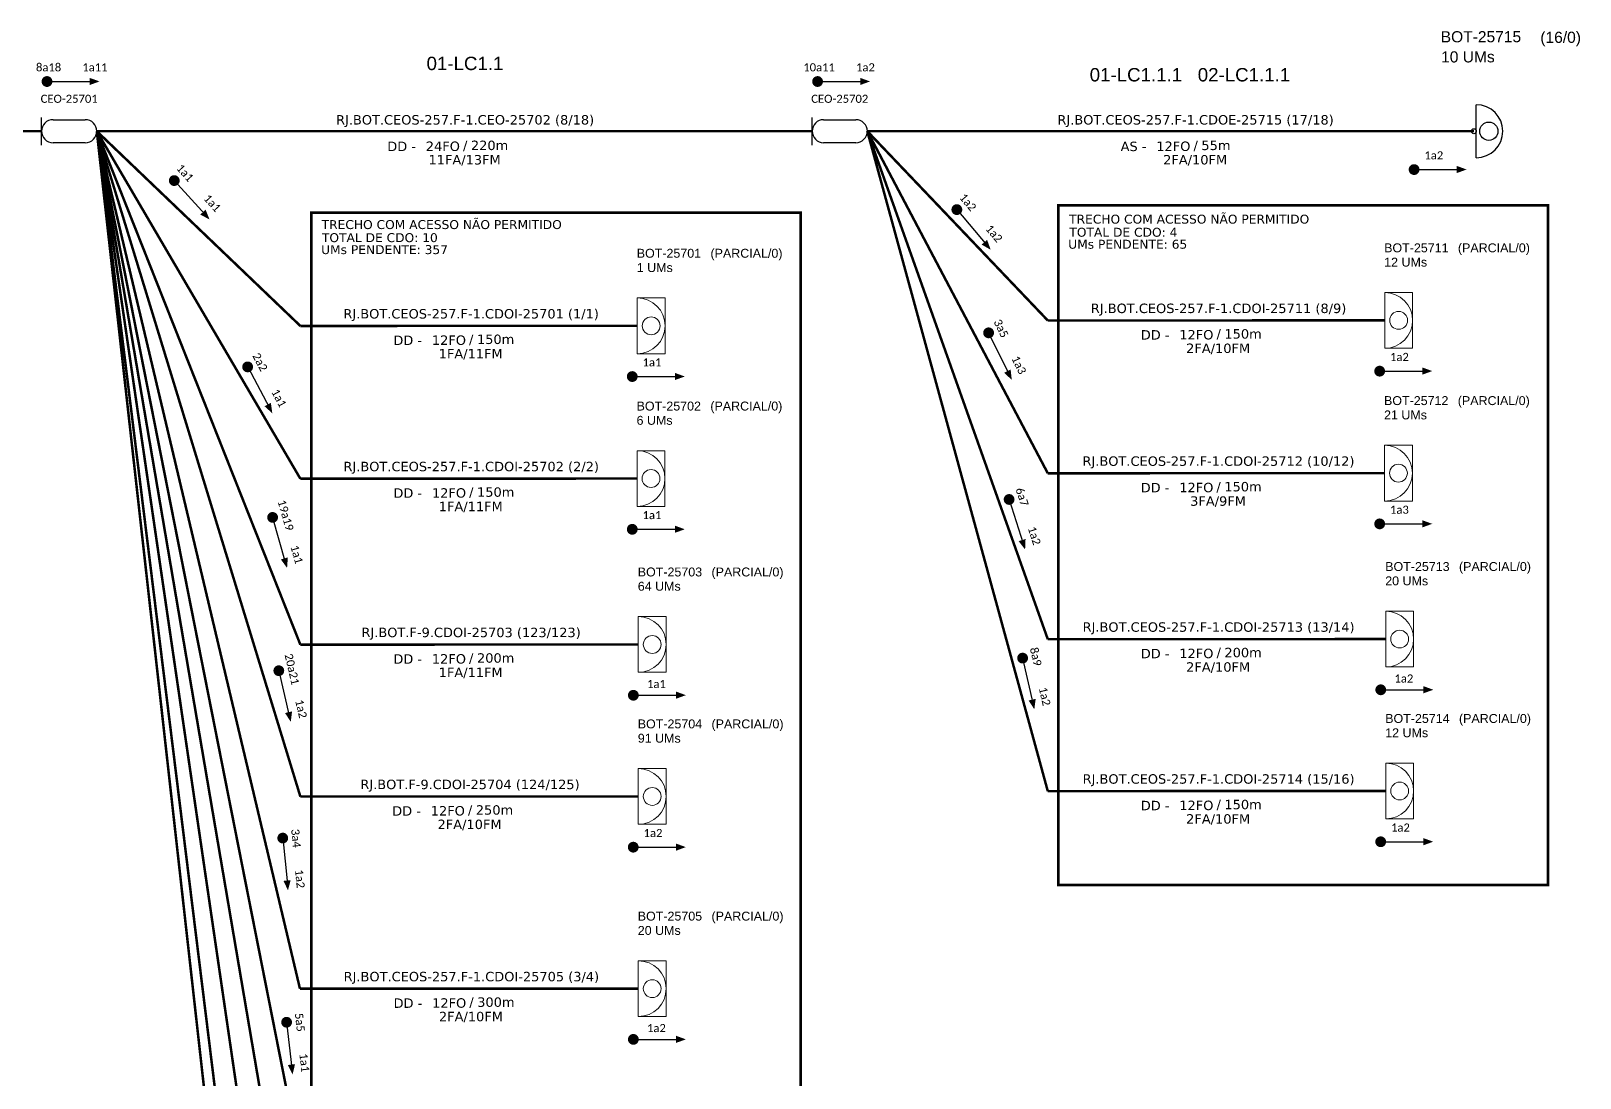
# Model space of a CAD drawing. Header units: millimetres. Extents: x 8485 to 9008, y -2695 to -2035.
# Drawn here: x 8660.7 to 9008.2, y -2516.7 to -2281.8 of the extents above; entities that cross this region are included whole.
import ezdxf
from ezdxf.enums import TextEntityAlignment as Align

# ---------------------------------------------------------------- set-up
doc = ezdxf.new("R2010")
doc.units = ezdxf.units.MM
doc.header["$MEASUREMENT"] = 0
for name, color, linetype, lineweight in [("20.0-LEGENDA DOS CDO'S", 1, 'Continuous', 0), ('20.1-CDO_INTERIOR', 1, 'Continuous', 0), ('20.2-CDO_POSTE', 1, 'Continuous', 5), ('40.1-ETIQUETAS', 1, 'Continuous', 20)]:
    doc.layers.add(name, color=color, linetype=linetype, lineweight=lineweight)
for name, color, linetype in [('20.4-CEOS', 1, 'Continuous'), ('CAP a instalar', 1, 'Continuous'), ('CD de instalação futura', 8, 'Continuous'), ('label_cabos', 7, 'Continuous'), ('SETA', 7, 'Continuous')]:
    doc.layers.add(name, color=color, linetype=linetype)
doc.styles.add('ARIAL', font='arial.ttf')
doc.styles.add('siredit', font='verdana.ttf')
doc.linetypes.add('FENCELINE1', pattern='A,0.25,-0.1,[133,ltypeshp.shx,S=0.1,R=0,X=-0.1,Y=0],-0.1,1', length=1.45)

# ---------------------------------------------------------------- blocks, each defined once
blk = doc.blocks.new('CDOI_INT')
at = {"layer": '20.1-CDO_INTERIOR', "color": 0, "lineweight": 18}
blk.add_lwpolyline([(4.25, -4.25), (4.25, 4.25), (0, 4.25), (0, -4.25)], close=True, dxfattribs=at)
blk.add_circle((2.12, 0), 1.36, dxfattribs=at)
blk.add_arc((0, 0), 4.25, 270, 90, dxfattribs=at)
at = {"layer": "20.0-LEGENDA DOS CDO'S", "color": 0, "style": 'ARIAL'}
for tag, p in [('CDO_N', (-0.08, 10.38)), ('SURVEY', (-0.08, 8.2)), ('SPLITER_1', (21.18, 10.38)), ('SPLITER_2', (21.19, 8.68)), ('SAP', (-0.08, 6.23)), ('1:XX', (5.94, -2.22)), ('UMS', (5.94, -4.24))]:
    blk.add_attdef(tag, p, '', height=1.36, dxfattribs=at)
blk.add_attdef('FIBRAS_UTILIZADAS', text='', height=1.36, dxfattribs=at).set_placement((15.34, 10.38), align=Align.CENTER)
blk = doc.blocks.new('ETIQUETA_RS5F')
at = {"layer": '40.1-ETIQUETAS', "color": 0, "style": 'siredit'}
blk.add_text('/', height=1.5, dxfattribs=at).set_placement((1.55, -1.95), align=Align.MIDDLE_RIGHT)
for tag, p in [('ETIQUETA_R_SECUNDARIA', (1.18, 2.1)), ('ETIQUETA_R_PRIMARIA', (1.18, 4.1)), ('F_ATIVAS/F_MORTAS', (1.11, -4.24))]:
    blk.add_attdef(tag, text='', height=1.5, dxfattribs=at).set_placement(p, align=Align.MIDDLE_CENTER)
for tag, p in [('TIPO_CABO', (-6.62, -2.12)), ('CAP_CABO', (0.37, -2.09))]:
    blk.add_attdef(tag, text='', height=1.5, dxfattribs=at).set_placement(p, align=Align.MIDDLE_RIGHT)
blk.add_attdef('METROS', text='', height=1.5, dxfattribs=at).set_placement((2.11, -1.95), align=Align.MIDDLE_LEFT)
for tag, p in [('FUSÃO_1', (0.82, -8.39)), ('FUSÃO_2', (0.82, -10.6)), ('FUSÃO_3', (0.82, -12.93)), ('FUSÃO_4', (0.82, -15.14)), ('FUSÃO_5', (0.82, -17.16))]:
    blk.add_attdef(tag, text='', height=1.5, dxfattribs=at).set_placement(p, align=Align.CENTER)
blk = doc.blocks.new('A$C4AE13D6C')
at = {"layer": '20.4-CEOS', "color": 1}
for p, q in [((2.58, 5.68), (9.8, 5.68)), ((9.8, 0.53), (2.58, 0.53))]:
    blk.add_line(p, q, dxfattribs=at)
blk.add_lwpolyline([(0, 0), (0, 6.21)], dxfattribs=at)
for centre, start, end in [((2.58, 3.11), 90, 270), ((9.8, 3.11), 270, 90)]:
    blk.add_arc(centre, 2.58, start, end, dxfattribs=at)
blk = doc.blocks.new('CDOE POSTE_')
at = {"color": 1}
blk.add_line((12.92, -5.49), (-2.38, -5.49), dxfattribs=at)
for centre, radius in [((5.27, -1.86), 2.64), ((5.27, -6.2), 0.708)]:
    blk.add_circle(centre, radius, dxfattribs=at)
blk.add_arc((5.27, -5.49), 7.65, 0, 180, dxfattribs=at)
blk = doc.blocks.new('CDOE-TEXTO PADRÃO')
at = {"layer": "20.0-LEGENDA DOS CDO'S", "color": 0, "style": 'ARIAL'}
for tag, p in [('CDO_N', (0.49, 7.39)), ('CORDOALHA', (0.5, 4.33)), ('SAP', (0.51, 1.67)), ('SPLITER_1', (0.59, -0.91)), ('SPLITER_2', (0.6, -3.55)), ('(XX-XX_F)S', (0.54, -8.29)), ('(XX-XX_L)S', (0.55, -10.83)), ('UMS', (0.55, -13.15))]:
    blk.add_attdef(tag, p, '', height=1.7, rotation=0.118, dxfattribs=at)
blk.add_attdef('FIBRAS_UTILIZADAS', text='', height=1.7, rotation=0.118, dxfattribs=at).set_placement((19.77, 7.43), align=Align.CENTER)

msp = doc.modelspace()

# ---------------------------------------------------------------- linework, layer by layer
at = {"const_width": 1.21}
for points in [[(8663.7, -2293.15, 1), (8664.91, -2293.15, 1)], [(8836.55, -2293.15, 1), (8837.76, -2293.15, 1)], [(8692.45, -2314.92, 1), (8693.26, -2315.82, 1)], [(8970.36, -2312.9, 1), (8971.57, -2312.9, 1)], [(8868.01, -2321.42, 1), (8868.79, -2322.35, 1)], [(8875.26, -2348.98, 1), (8875.79, -2350.07, 1)], [(8709.03, -2356.63, 1), (8709.6, -2357.7, 1)], [(8794.98, -2359.33, 1), (8796.19, -2359.33, 1)], [(8962.64, -2358.12, 1), (8963.85, -2358.12, 1)], [(8879.94, -2386.33, 1), (8880.31, -2387.48, 1)], [(8714.75, -2390.35, 1), (8715.08, -2391.51, 1)], [(8794.98, -2393.6, 1), (8796.19, -2393.6, 1)], [(8962.64, -2392.38, 1), (8963.85, -2392.38, 1)], [(8883.02, -2421.9, 1), (8883.29, -2423.08, 1)], [(8716.17, -2424.73, 1), (8716.44, -2425.9, 1)], [(8962.89, -2429.6, 1), (8964.1, -2429.6, 1)], [(8795.23, -2430.82, 1), (8796.44, -2430.82, 1)], [(8717.13, -2462.26, 1), (8717.25, -2463.46, 1)], [(8962.87, -2463.69, 1), (8964.08, -2463.69, 1)], [(8795.21, -2464.9, 1), (8796.42, -2464.9, 1)], [(8717.99, -2503.57, 1), (8718.12, -2504.77, 1)], [(8795.23, -2508.02, 1), (8796.44, -2508.02, 1)]]:
    msp.add_lwpolyline(points, format="xyb", close=True, dxfattribs=at)
at = {"color": 3, "const_width": 0.6}
for points in [[(8891.2, -2320.91), (9001, -2320.91), (9001, -2473.41), (8891.2, -2473.41)], [(8723.59, -2322.58), (8833.39, -2322.58), (8833.39, -2694.62), (8723.59, -2694.62)]]:
    msp.add_lwpolyline(points, close=True, dxfattribs=at)
at = {"layer": 'CAP a instalar', "color": 10, "ltscale": 7, "const_width": 0.467}
for points in [[(8502.62, -2304.29), (8663.09, -2304.29)], [(8675.47, -2304.29), (8835.94, -2304.29)]]:
    msp.add_lwpolyline(points, dxfattribs=at)
at = {"layer": 'CAP a instalar', "color": 8, "ltscale": 7, "const_width": 0.565}
for points in [[(8675.47, -2304.29), (8721.14, -2347.98)], [(8675.47, -2304.29), (8721.14, -2382.25)], [(8675.47, -2304.29), (8721.14, -2419.47)], [(8675.47, -2304.29), (8721.14, -2453.55)], [(8721.05, -2496.66), (8675.47, -2304.29)], [(8721.14, -2534.9), (8675.47, -2304.29)], [(8720.57, -2569.16), (8675.47, -2304.29)], [(8719.63, -2606.39), (8675.47, -2304.29)], [(8716.96, -2640.47), (8675.47, -2304.29)], [(8716.98, -2674.55), (8675.47, -2304.29)], [(8848.31, -2304.29), (8888.8, -2346.76)], [(8848.31, -2304.29), (8888.8, -2381.03)], [(8848.31, -2304.29), (8888.8, -2418.25)], [(8848.31, -2304.29), (8888.8, -2452.33)], [(8721.14, -2347.98), (8796.71, -2347.95)], [(8888.8, -2346.76), (8964.38, -2346.73)], [(8721.14, -2382.25), (8796.68, -2382.21)], [(8888.8, -2381.03), (8964.34, -2381)], [(8888.8, -2418.25), (8964.61, -2418.22)], [(8721.14, -2419.47), (8796.95, -2419.43)], [(8888.8, -2452.33), (8964.61, -2452.3)], [(8721.14, -2453.55), (8796.95, -2453.52)], [(8721.05, -2496.66), (8796.95, -2496.64)]]:
    msp.add_lwpolyline(points, dxfattribs=at)
at = {"layer": 'CAP a instalar', "color": 10, "linetype": 'FENCELINE1', "ltscale": 10, "const_width": 0.467}
msp.add_lwpolyline([(8848.31, -2304.29), (8984.39, -2304.29)], dxfattribs=at)
at = {"layer": 'SETA'}
for points in [[(8664.31, -2293.15), (8674.71, -2293.15)], [(8837.15, -2293.15), (8847.55, -2293.15)], [(8970.96, -2312.9), (8981.37, -2312.9)], [(8692.85, -2315.37), (8699.83, -2323.08)], [(8868.4, -2321.89), (8875.1, -2329.85)], [(8875.52, -2349.53), (8880.1, -2358.87)], [(8709.32, -2357.17), (8714.18, -2366.36)], [(8795.58, -2359.33), (8805.99, -2359.33)], [(8963.25, -2358.12), (8973.65, -2358.12)], [(8880.13, -2386.9), (8883.28, -2396.81)], [(8714.92, -2390.93), (8717.76, -2400.94)], [(8795.58, -2393.6), (8805.99, -2393.6)], [(8963.25, -2392.38), (8973.65, -2392.38)], [(8716.3, -2425.32), (8718.66, -2435.45)], [(8883.15, -2422.49), (8885.46, -2432.63)], [(8795.84, -2430.82), (8806.24, -2430.82)], [(8963.5, -2429.6), (8973.9, -2429.6)], [(8717.19, -2462.86), (8718.22, -2473.21)], [(8795.82, -2464.9), (8806.22, -2464.9)], [(8963.48, -2463.69), (8973.88, -2463.69)], [(8718.05, -2504.17), (8719.22, -2514.5)], [(8795.84, -2508.02), (8806.24, -2508.02)]]:
    msp.add_lwpolyline(points, dxfattribs=at)
for points in [[(8673.87, -2292.33), (8676.09, -2293.13), (8673.87, -2293.94)], [(8846.72, -2292.33), (8848.93, -2293.13), (8846.72, -2293.94)], [(8980.53, -2312.08), (8982.75, -2312.89), (8980.53, -2313.69)], [(8699.88, -2321.91), (8700.77, -2324.1), (8698.69, -2322.99)], [(8875.19, -2328.68), (8876, -2330.9), (8873.95, -2329.72)], [(8805.15, -2358.51), (8807.37, -2359.32), (8805.15, -2360.12)], [(8880.47, -2357.76), (8880.72, -2360.1), (8879.02, -2358.47)], [(8972.81, -2357.29), (8975.03, -2358.1), (8972.81, -2358.91)], [(8714.52, -2365.24), (8714.85, -2367.58), (8713.1, -2365.99)], [(8805.15, -2392.78), (8807.37, -2393.59), (8805.15, -2394.39)], [(8972.81, -2391.56), (8975.03, -2392.37), (8972.81, -2393.18)], [(8883.81, -2395.77), (8883.71, -2398.13), (8882.27, -2396.26)], [(8718.33, -2399.91), (8718.16, -2402.26), (8716.77, -2400.35)], [(8973.06, -2428.78), (8975.28, -2429.59), (8973.06, -2430.39)], [(8805.4, -2430), (8807.62, -2430.8), (8805.4, -2431.61)], [(8886.08, -2431.64), (8885.78, -2433.98), (8884.5, -2432)], [(8719.28, -2434.45), (8718.99, -2436.79), (8717.7, -2434.81)], [(8973.05, -2462.87), (8975.26, -2463.67), (8973.05, -2464.48)], [(8805.39, -2464.08), (8807.6, -2464.89), (8805.39, -2465.7)], [(8718.95, -2472.3), (8718.37, -2474.59), (8717.35, -2472.46)], [(8805.4, -2507.2), (8807.62, -2508.01), (8805.4, -2508.81)], [(8719.95, -2513.58), (8719.39, -2515.88), (8718.34, -2513.76)]]:
    msp.add_solid(points, dxfattribs=at)

# ---------------------------------------------------------------- block references
at = {"color": 2, "linetype": 'FENCELINE1'}
for p in [(8663.09, -2307.4), (8835.94, -2307.4)]:
    msp.add_blockref('A$C4AE13D6C', p, dxfattribs=at)
at = {"layer": '20.2-CDO_POSTE'}
ref = msp.add_blockref('CDOE-TEXTO PADRÃO', (8987.67, -2301.11), dxfattribs=dict(at, xscale=1.47, yscale=1.47, zscale=1.47))
ref.add_attrib('CDO_N', 'BOT-25715', (8976.94, -2284.37), dxfattribs={"layer": "20.0-LEGENDA DOS CDO'S", "color": 0, "height": 2.499, "rotation": 0.118, "style": 'ARIAL'})
ref.add_attrib('CORDOALHA', '10 UMs', (8977.03, -2288.88), dxfattribs={"layer": "20.0-LEGENDA DOS CDO'S", "color": 0, "height": 2.499, "rotation": 0.118, "style": 'ARIAL'})
ref.add_attrib('FIBRAS_UTILIZADAS', '       (16/0)', dxfattribs={"layer": "20.0-LEGENDA DOS CDO'S", "color": 0, "height": 2.4988, "rotation": 0.118, "style": 'ARIAL'}).set_placement((9000.45, -2284.49), align=Align.CENTER)
at = {"layer": 'CAP a instalar', "color": 1, "linetype": 'FENCELINE1', "ltscale": 7}
ref = msp.add_blockref('ETIQUETA_RS5F', (8756.42, -2304.71), dxfattribs=dict(at, xscale=1.411343981848631, yscale=1.411343981849711, zscale=1.411343981849999))
ref.add_attrib('ETIQUETA_R_SECUNDARIA', 'RJ.BOT.CEOS-257.F-1.CEO-25702 (8/18)', dxfattribs={"layer": '40.1-ETIQUETAS', "color": 0, "height": 2.117, "style": 'siredit'}).set_placement((8758.09, -2301.74), align=Align.MIDDLE_CENTER)
ref.add_attrib('TIPO_CABO', 'DD -', dxfattribs={"layer": '40.1-ETIQUETAS', "color": 0, "height": 2.117, "style": 'siredit'}).set_placement((8747.08, -2307.7), align=Align.MIDDLE_RIGHT)
ref.add_attrib('CAP_CABO', '24FO', dxfattribs={"layer": '40.1-ETIQUETAS', "color": 0, "height": 2.117, "style": 'siredit'}).set_placement((8756.93, -2307.67), align=Align.MIDDLE_RIGHT)
ref.add_attrib('METROS', '220m', dxfattribs={"layer": '40.1-ETIQUETAS', "color": 0, "height": 2.117, "style": 'siredit'}).set_placement((8759.4, -2307.47), align=Align.MIDDLE_LEFT)
ref.add_attrib('F_ATIVAS/F_MORTAS', '11FA/13FM', dxfattribs={"layer": '40.1-ETIQUETAS', "color": 0, "height": 2.117, "style": 'siredit'}).set_placement((8757.98, -2310.7), align=Align.MIDDLE_CENTER)
ref = msp.add_blockref('ETIQUETA_RS5F', (8920.28, -2304.71), dxfattribs=dict(at, xscale=1.411343981848631, yscale=1.411343981849711, zscale=1.411343981849999))
ref.add_attrib('ETIQUETA_R_SECUNDARIA', 'RJ.BOT.CEOS-257.F-1.CDOE-25715 (17/18)', dxfattribs={"layer": '40.1-ETIQUETAS', "color": 0, "height": 2.117, "style": 'siredit'}).set_placement((8921.95, -2301.74), align=Align.MIDDLE_CENTER)
ref.add_attrib('TIPO_CABO', 'AS -', dxfattribs={"layer": '40.1-ETIQUETAS', "color": 0, "height": 2.117, "style": 'siredit'}).set_placement((8910.94, -2307.7), align=Align.MIDDLE_RIGHT)
ref.add_attrib('CAP_CABO', '12FO', dxfattribs={"layer": '40.1-ETIQUETAS', "color": 0, "height": 2.117, "style": 'siredit'}).set_placement((8920.79, -2307.67), align=Align.MIDDLE_RIGHT)
ref.add_attrib('METROS', '55m', dxfattribs={"layer": '40.1-ETIQUETAS', "color": 0, "height": 2.117, "style": 'siredit'}).set_placement((8923.26, -2307.47), align=Align.MIDDLE_LEFT)
ref.add_attrib('F_ATIVAS/F_MORTAS', '2FA/10FM', dxfattribs={"layer": '40.1-ETIQUETAS', "color": 0, "height": 2.117, "style": 'siredit'}).set_placement((8921.85, -2310.7), align=Align.MIDDLE_CENTER)
at = {"layer": 'CAP a instalar', "color": 8, "linetype": 'FENCELINE1', "ltscale": 7}
ref = msp.add_blockref('ETIQUETA_RS5F', (8757.77, -2348.22), dxfattribs=dict(at, xscale=1.411343981848631, yscale=1.411343981849711, zscale=1.411343981849999))
ref.add_attrib('ETIQUETA_R_SECUNDARIA', 'RJ.BOT.CEOS-257.F-1.CDOI-25701 (1/1)', dxfattribs={"layer": '40.1-ETIQUETAS', "color": 0, "height": 2.117, "style": 'siredit'}).set_placement((8759.44, -2345.25), align=Align.MIDDLE_CENTER)
ref.add_attrib('TIPO_CABO', 'DD -', dxfattribs={"layer": '40.1-ETIQUETAS', "color": 0, "height": 2.117, "style": 'siredit'}).set_placement((8748.44, -2351.2), align=Align.MIDDLE_RIGHT)
ref.add_attrib('CAP_CABO', '12FO', dxfattribs={"layer": '40.1-ETIQUETAS', "color": 0, "height": 2.117, "style": 'siredit'}).set_placement((8758.29, -2351.17), align=Align.MIDDLE_RIGHT)
ref.add_attrib('METROS', '150m', dxfattribs={"layer": '40.1-ETIQUETAS', "color": 0, "height": 2.117, "style": 'siredit'}).set_placement((8760.75, -2350.97), align=Align.MIDDLE_LEFT)
ref.add_attrib('F_ATIVAS/F_MORTAS', '1FA/11FM', dxfattribs={"layer": '40.1-ETIQUETAS', "color": 0, "height": 2.117, "style": 'siredit'}).set_placement((8759.34, -2354.21), align=Align.MIDDLE_CENTER)
ref = msp.add_blockref('ETIQUETA_RS5F', (8925.44, -2347), dxfattribs=dict(at, xscale=1.411343981848631, yscale=1.411343981849711, zscale=1.411343981849999))
ref.add_attrib('ETIQUETA_R_SECUNDARIA', 'RJ.BOT.CEOS-257.F-1.CDOI-25711 (8/9)', dxfattribs={"layer": '40.1-ETIQUETAS', "color": 0, "height": 2.117, "style": 'siredit'}).set_placement((8927.11, -2344.03), align=Align.MIDDLE_CENTER)
ref.add_attrib('TIPO_CABO', 'DD -', dxfattribs={"layer": '40.1-ETIQUETAS', "color": 0, "height": 2.117, "style": 'siredit'}).set_placement((8916.1, -2349.98), align=Align.MIDDLE_RIGHT)
ref.add_attrib('CAP_CABO', '12FO', dxfattribs={"layer": '40.1-ETIQUETAS', "color": 0, "height": 2.117, "style": 'siredit'}).set_placement((8925.95, -2349.95), align=Align.MIDDLE_RIGHT)
ref.add_attrib('METROS', '150m', dxfattribs={"layer": '40.1-ETIQUETAS', "color": 0, "height": 2.117, "style": 'siredit'}).set_placement((8928.42, -2349.76), align=Align.MIDDLE_LEFT)
ref.add_attrib('F_ATIVAS/F_MORTAS', '2FA/10FM', dxfattribs={"layer": '40.1-ETIQUETAS', "color": 0, "height": 2.117, "style": 'siredit'}).set_placement((8927.01, -2352.99), align=Align.MIDDLE_CENTER)
ref = msp.add_blockref('ETIQUETA_RS5F', (8757.79, -2382.48), dxfattribs=dict(at, xscale=1.411343981848631, yscale=1.411343981849711, zscale=1.411343981849999))
ref.add_attrib('ETIQUETA_R_SECUNDARIA', 'RJ.BOT.CEOS-257.F-1.CDOI-25702 (2/2)', dxfattribs={"layer": '40.1-ETIQUETAS', "color": 0, "height": 2.117, "style": 'siredit'}).set_placement((8759.46, -2379.51), align=Align.MIDDLE_CENTER)
ref.add_attrib('TIPO_CABO', 'DD -', dxfattribs={"layer": '40.1-ETIQUETAS', "color": 0, "height": 2.117, "style": 'siredit'}).set_placement((8748.45, -2385.47), align=Align.MIDDLE_RIGHT)
ref.add_attrib('CAP_CABO', '12FO', dxfattribs={"layer": '40.1-ETIQUETAS', "color": 0, "height": 2.117, "style": 'siredit'}).set_placement((8758.31, -2385.44), align=Align.MIDDLE_RIGHT)
ref.add_attrib('METROS', '150m', dxfattribs={"layer": '40.1-ETIQUETAS', "color": 0, "height": 2.117, "style": 'siredit'}).set_placement((8760.77, -2385.24), align=Align.MIDDLE_LEFT)
ref.add_attrib('F_ATIVAS/F_MORTAS', '1FA/11FM', dxfattribs={"layer": '40.1-ETIQUETAS', "color": 0, "height": 2.117, "style": 'siredit'}).set_placement((8759.36, -2388.47), align=Align.MIDDLE_CENTER)
ref = msp.add_blockref('ETIQUETA_RS5F', (8925.42, -2381.27), dxfattribs=dict(at, xscale=1.411343981848631, yscale=1.411343981849711, zscale=1.411343981849999))
ref.add_attrib('ETIQUETA_R_SECUNDARIA', 'RJ.BOT.CEOS-257.F-1.CDOI-25712 (10/12)', dxfattribs={"layer": '40.1-ETIQUETAS', "color": 0, "height": 2.117, "style": 'siredit'}).set_placement((8927.09, -2378.3), align=Align.MIDDLE_CENTER)
ref.add_attrib('TIPO_CABO', 'DD -', dxfattribs={"layer": '40.1-ETIQUETAS', "color": 0, "height": 2.117, "style": 'siredit'}).set_placement((8916.08, -2384.25), align=Align.MIDDLE_RIGHT)
ref.add_attrib('CAP_CABO', '12FO', dxfattribs={"layer": '40.1-ETIQUETAS', "color": 0, "height": 2.117, "style": 'siredit'}).set_placement((8925.94, -2384.22), align=Align.MIDDLE_RIGHT)
ref.add_attrib('METROS', '150m', dxfattribs={"layer": '40.1-ETIQUETAS', "color": 0, "height": 2.117, "style": 'siredit'}).set_placement((8928.4, -2384.03), align=Align.MIDDLE_LEFT)
ref.add_attrib('F_ATIVAS/F_MORTAS', '3FA/9FM', dxfattribs={"layer": '40.1-ETIQUETAS', "color": 0, "height": 2.117, "style": 'siredit'}).set_placement((8926.99, -2387.26), align=Align.MIDDLE_CENTER)
ref = msp.add_blockref('ETIQUETA_RS5F', (8925.44, -2418.49), dxfattribs=dict(at, xscale=1.411343981848631, yscale=1.411343981849711, zscale=1.411343981849999))
ref.add_attrib('ETIQUETA_R_SECUNDARIA', 'RJ.BOT.CEOS-257.F-1.CDOI-25713 (13/14)', dxfattribs={"layer": '40.1-ETIQUETAS', "color": 0, "height": 2.117, "style": 'siredit'}).set_placement((8927.11, -2415.52), align=Align.MIDDLE_CENTER)
ref.add_attrib('TIPO_CABO', 'DD -', dxfattribs={"layer": '40.1-ETIQUETAS', "color": 0, "height": 2.117, "style": 'siredit'}).set_placement((8916.1, -2421.47), align=Align.MIDDLE_RIGHT)
ref.add_attrib('CAP_CABO', '12FO', dxfattribs={"layer": '40.1-ETIQUETAS', "color": 0, "height": 2.117, "style": 'siredit'}).set_placement((8925.95, -2421.44), align=Align.MIDDLE_RIGHT)
ref.add_attrib('METROS', '200m', dxfattribs={"layer": '40.1-ETIQUETAS', "color": 0, "height": 2.117, "style": 'siredit'}).set_placement((8928.42, -2421.24), align=Align.MIDDLE_LEFT)
ref.add_attrib('F_ATIVAS/F_MORTAS', '2FA/10FM', dxfattribs={"layer": '40.1-ETIQUETAS', "color": 0, "height": 2.117, "style": 'siredit'}).set_placement((8927.01, -2424.48), align=Align.MIDDLE_CENTER)
ref = msp.add_blockref('ETIQUETA_RS5F', (8757.77, -2419.7), dxfattribs=dict(at, xscale=1.411343981848631, yscale=1.411343981849711, zscale=1.411343981849999))
ref.add_attrib('ETIQUETA_R_SECUNDARIA', 'RJ.BOT.F-9.CDOI-25703 (123/123)', dxfattribs={"layer": '40.1-ETIQUETAS', "color": 0, "height": 2.117, "style": 'siredit'}).set_placement((8759.44, -2416.73), align=Align.MIDDLE_CENTER)
ref.add_attrib('TIPO_CABO', 'DD -', dxfattribs={"layer": '40.1-ETIQUETAS', "color": 0, "height": 2.117, "style": 'siredit'}).set_placement((8748.44, -2422.69), align=Align.MIDDLE_RIGHT)
ref.add_attrib('CAP_CABO', '12FO', dxfattribs={"layer": '40.1-ETIQUETAS', "color": 0, "height": 2.117, "style": 'siredit'}).set_placement((8758.29, -2422.66), align=Align.MIDDLE_RIGHT)
ref.add_attrib('METROS', '200m', dxfattribs={"layer": '40.1-ETIQUETAS', "color": 0, "height": 2.117, "style": 'siredit'}).set_placement((8760.76, -2422.46), align=Align.MIDDLE_LEFT)
ref.add_attrib('F_ATIVAS/F_MORTAS', '1FA/11FM', dxfattribs={"layer": '40.1-ETIQUETAS', "color": 0, "height": 2.117, "style": 'siredit'}).set_placement((8759.34, -2425.69), align=Align.MIDDLE_CENTER)
ref = msp.add_blockref('ETIQUETA_RS5F', (8757.52, -2453.79), dxfattribs=dict(at, xscale=1.411343981848631, yscale=1.411343981849711, zscale=1.411343981849999))
ref.add_attrib('ETIQUETA_R_SECUNDARIA', 'RJ.BOT.F-9.CDOI-25704 (124/125)', dxfattribs={"layer": '40.1-ETIQUETAS', "color": 0, "height": 2.117, "style": 'siredit'}).set_placement((8759.19, -2450.82), align=Align.MIDDLE_CENTER)
ref.add_attrib('TIPO_CABO', 'DD -', dxfattribs={"layer": '40.1-ETIQUETAS', "color": 0, "height": 2.117, "style": 'siredit'}).set_placement((8748.18, -2456.77), align=Align.MIDDLE_RIGHT)
ref.add_attrib('CAP_CABO', '12FO', dxfattribs={"layer": '40.1-ETIQUETAS', "color": 0, "height": 2.117, "style": 'siredit'}).set_placement((8758.04, -2456.74), align=Align.MIDDLE_RIGHT)
ref.add_attrib('METROS', '250m', dxfattribs={"layer": '40.1-ETIQUETAS', "color": 0, "height": 2.117, "style": 'siredit'}).set_placement((8760.5, -2456.55), align=Align.MIDDLE_LEFT)
ref.add_attrib('F_ATIVAS/F_MORTAS', '2FA/10FM', dxfattribs={"layer": '40.1-ETIQUETAS', "color": 0, "height": 2.117, "style": 'siredit'}).set_placement((8759.09, -2459.78), align=Align.MIDDLE_CENTER)
ref = msp.add_blockref('ETIQUETA_RS5F', (8925.44, -2452.57), dxfattribs=dict(at, xscale=1.411343981848631, yscale=1.411343981849711, zscale=1.411343981849999))
ref.add_attrib('ETIQUETA_R_SECUNDARIA', 'RJ.BOT.CEOS-257.F-1.CDOI-25714 (15/16)', dxfattribs={"layer": '40.1-ETIQUETAS', "color": 0, "height": 2.117, "style": 'siredit'}).set_placement((8927.11, -2449.6), align=Align.MIDDLE_CENTER)
ref.add_attrib('TIPO_CABO', 'DD -', dxfattribs={"layer": '40.1-ETIQUETAS', "color": 0, "height": 2.117, "style": 'siredit'}).set_placement((8916.1, -2455.56), align=Align.MIDDLE_RIGHT)
ref.add_attrib('CAP_CABO', '12FO', dxfattribs={"layer": '40.1-ETIQUETAS', "color": 0, "height": 2.117, "style": 'siredit'}).set_placement((8925.95, -2455.52), align=Align.MIDDLE_RIGHT)
ref.add_attrib('METROS', '150m', dxfattribs={"layer": '40.1-ETIQUETAS', "color": 0, "height": 2.117, "style": 'siredit'}).set_placement((8928.42, -2455.33), align=Align.MIDDLE_LEFT)
ref.add_attrib('F_ATIVAS/F_MORTAS', '2FA/10FM', dxfattribs={"layer": '40.1-ETIQUETAS', "color": 0, "height": 2.117, "style": 'siredit'}).set_placement((8927.01, -2458.56), align=Align.MIDDLE_CENTER)
ref = msp.add_blockref('ETIQUETA_RS5F', (8757.83, -2496.9), dxfattribs=dict(at, xscale=1.411343981848631, yscale=1.411343981849711, zscale=1.411343981849999))
ref.add_attrib('ETIQUETA_R_SECUNDARIA', 'RJ.BOT.CEOS-257.F-1.CDOI-25705 (3/4)', dxfattribs={"layer": '40.1-ETIQUETAS', "color": 0, "height": 2.117, "style": 'siredit'}).set_placement((8759.5, -2493.93), align=Align.MIDDLE_CENTER)
ref.add_attrib('TIPO_CABO', 'DD -', dxfattribs={"layer": '40.1-ETIQUETAS', "color": 0, "height": 2.117, "style": 'siredit'}).set_placement((8748.49, -2499.89), align=Align.MIDDLE_RIGHT)
ref.add_attrib('CAP_CABO', '12FO', dxfattribs={"layer": '40.1-ETIQUETAS', "color": 0, "height": 2.117, "style": 'siredit'}).set_placement((8758.35, -2499.85), align=Align.MIDDLE_RIGHT)
ref.add_attrib('METROS', '300m', dxfattribs={"layer": '40.1-ETIQUETAS', "color": 0, "height": 2.117, "style": 'siredit'}).set_placement((8760.81, -2499.66), align=Align.MIDDLE_LEFT)
ref.add_attrib('F_ATIVAS/F_MORTAS', '2FA/10FM', dxfattribs={"layer": '40.1-ETIQUETAS', "color": 0, "height": 2.117, "style": 'siredit'}).set_placement((8759.4, -2502.89), align=Align.MIDDLE_CENTER)
at = {"layer": 'CD de instalação futura', "color": 8, "ltscale": 11}
ref = msp.add_blockref('CDOI_INT', (8796.71, -2347.95), dxfattribs=dict(at, xscale=1.470653668531895, yscale=1.470653668531895, zscale=1.470653668531895))
ref.add_attrib('CDO_N', 'BOT-25701', (8796.59, -2332.68), dxfattribs={"layer": "20.0-LEGENDA DOS CDO'S", "color": 0, "height": 2, "style": 'ARIAL'})
ref.add_attrib('FIBRAS_UTILIZADAS', '     (PARCIAL/0)', dxfattribs={"layer": "20.0-LEGENDA DOS CDO'S", "color": 0, "height": 2.0005, "style": 'ARIAL'}).set_placement((8819.27, -2332.68), align=Align.CENTER)
ref.add_attrib('SURVEY', '1 UMs', (8796.6, -2335.89), dxfattribs={"layer": "20.0-LEGENDA DOS CDO'S", "color": 0, "height": 2, "style": 'ARIAL'})
ref = msp.add_blockref('CDOI_INT', (8964.38, -2346.73), dxfattribs=dict(at, xscale=1.470653668531895, yscale=1.470653668531895, zscale=1.470653668531895))
ref.add_attrib('CDO_N', 'BOT-25711', (8964.25, -2331.46), dxfattribs={"layer": "20.0-LEGENDA DOS CDO'S", "color": 0, "height": 2, "style": 'ARIAL'})
ref.add_attrib('FIBRAS_UTILIZADAS', '     (PARCIAL/0)', dxfattribs={"layer": "20.0-LEGENDA DOS CDO'S", "color": 0, "height": 2.0005, "style": 'ARIAL'}).set_placement((8986.93, -2331.46), align=Align.CENTER)
ref.add_attrib('SURVEY', '12 UMs', (8964.26, -2334.67), dxfattribs={"layer": "20.0-LEGENDA DOS CDO'S", "color": 0, "height": 2, "style": 'ARIAL'})
ref = msp.add_blockref('CDOI_INT', (8796.68, -2382.21), dxfattribs=dict(at, xscale=1.470653668531895, yscale=1.470653668531895, zscale=1.470653668531895))
ref.add_attrib('CDO_N', 'BOT-25702', (8796.56, -2366.95), dxfattribs={"layer": "20.0-LEGENDA DOS CDO'S", "color": 0, "height": 2, "style": 'ARIAL'})
ref.add_attrib('FIBRAS_UTILIZADAS', '     (PARCIAL/0)', dxfattribs={"layer": "20.0-LEGENDA DOS CDO'S", "color": 0, "height": 2.0005, "style": 'ARIAL'}).set_placement((8819.24, -2366.95), align=Align.CENTER)
ref.add_attrib('SURVEY', '6 UMs', (8796.56, -2370.15), dxfattribs={"layer": "20.0-LEGENDA DOS CDO'S", "color": 0, "height": 2, "style": 'ARIAL'})
ref = msp.add_blockref('CDOI_INT', (8964.34, -2381), dxfattribs=dict(at, xscale=1.470653668531895, yscale=1.470653668531895, zscale=1.470653668531895))
ref.add_attrib('CDO_N', 'BOT-25712', (8964.22, -2365.73), dxfattribs={"layer": "20.0-LEGENDA DOS CDO'S", "color": 0, "height": 2, "style": 'ARIAL'})
ref.add_attrib('FIBRAS_UTILIZADAS', '     (PARCIAL/0)', dxfattribs={"layer": "20.0-LEGENDA DOS CDO'S", "color": 0, "height": 2.0005, "style": 'ARIAL'}).set_placement((8986.9, -2365.73), align=Align.CENTER)
ref.add_attrib('SURVEY', '21 UMs', (8964.23, -2368.94), dxfattribs={"layer": "20.0-LEGENDA DOS CDO'S", "color": 0, "height": 2, "style": 'ARIAL'})
ref = msp.add_blockref('CDOI_INT', (8964.61, -2418.22), dxfattribs=dict(at, xscale=1.470653668531895, yscale=1.470653668531895, zscale=1.470653668531895))
ref.add_attrib('CDO_N', 'BOT-25713', (8964.49, -2402.95), dxfattribs={"layer": "20.0-LEGENDA DOS CDO'S", "color": 0, "height": 2, "style": 'ARIAL'})
ref.add_attrib('FIBRAS_UTILIZADAS', '     (PARCIAL/0)', dxfattribs={"layer": "20.0-LEGENDA DOS CDO'S", "color": 0, "height": 2.0005, "style": 'ARIAL'}).set_placement((8987.17, -2402.95), align=Align.CENTER)
ref.add_attrib('SURVEY', '20 UMs', (8964.49, -2406.16), dxfattribs={"layer": "20.0-LEGENDA DOS CDO'S", "color": 0, "height": 2, "style": 'ARIAL'})
ref = msp.add_blockref('CDOI_INT', (8796.95, -2419.43), dxfattribs=dict(at, xscale=1.470653668531895, yscale=1.470653668531895, zscale=1.470653668531895))
ref.add_attrib('CDO_N', 'BOT-25703', (8796.82, -2404.17), dxfattribs={"layer": "20.0-LEGENDA DOS CDO'S", "color": 0, "height": 2, "style": 'ARIAL'})
ref.add_attrib('FIBRAS_UTILIZADAS', '     (PARCIAL/0)', dxfattribs={"layer": "20.0-LEGENDA DOS CDO'S", "color": 0, "height": 2.0005, "style": 'ARIAL'}).set_placement((8819.5, -2404.17), align=Align.CENTER)
ref.add_attrib('SURVEY', '64 UMs', (8796.83, -2407.37), dxfattribs={"layer": "20.0-LEGENDA DOS CDO'S", "color": 0, "height": 2, "style": 'ARIAL'})
ref = msp.add_blockref('CDOI_INT', (8964.61, -2452.3), dxfattribs=dict(at, xscale=1.470653668531895, yscale=1.470653668531895, zscale=1.470653668531895))
ref.add_attrib('CDO_N', 'BOT-25714', (8964.49, -2437.03), dxfattribs={"layer": "20.0-LEGENDA DOS CDO'S", "color": 0, "height": 2, "style": 'ARIAL'})
ref.add_attrib('FIBRAS_UTILIZADAS', '     (PARCIAL/0)', dxfattribs={"layer": "20.0-LEGENDA DOS CDO'S", "color": 0, "height": 2.0005, "style": 'ARIAL'}).set_placement((8987.17, -2437.03), align=Align.CENTER)
ref.add_attrib('SURVEY', '12 UMs', (8964.49, -2440.24), dxfattribs={"layer": "20.0-LEGENDA DOS CDO'S", "color": 0, "height": 2, "style": 'ARIAL'})
ref = msp.add_blockref('CDOI_INT', (8796.95, -2453.52), dxfattribs=dict(at, xscale=1.470653668531895, yscale=1.470653668531895, zscale=1.470653668531895))
ref.add_attrib('CDO_N', 'BOT-25704', (8796.82, -2438.25), dxfattribs={"layer": "20.0-LEGENDA DOS CDO'S", "color": 0, "height": 2, "style": 'ARIAL'})
ref.add_attrib('FIBRAS_UTILIZADAS', '     (PARCIAL/0)', dxfattribs={"layer": "20.0-LEGENDA DOS CDO'S", "color": 0, "height": 2.0005, "style": 'ARIAL'}).set_placement((8819.5, -2438.25), align=Align.CENTER)
ref.add_attrib('SURVEY', '91 UMs', (8796.83, -2441.46), dxfattribs={"layer": "20.0-LEGENDA DOS CDO'S", "color": 0, "height": 2, "style": 'ARIAL'})
ref = msp.add_blockref('CDOI_INT', (8796.95, -2496.64), dxfattribs=dict(at, xscale=1.470653668531895, yscale=1.470653668531895, zscale=1.470653668531895))
ref.add_attrib('CDO_N', 'BOT-25705', (8796.82, -2481.37), dxfattribs={"layer": "20.0-LEGENDA DOS CDO'S", "color": 0, "height": 2, "style": 'ARIAL'})
ref.add_attrib('FIBRAS_UTILIZADAS', '     (PARCIAL/0)', dxfattribs={"layer": "20.0-LEGENDA DOS CDO'S", "color": 0, "height": 2.0005, "style": 'ARIAL'}).set_placement((8819.5, -2481.37), align=Align.CENTER)
ref.add_attrib('SURVEY', '20 UMs', (8796.83, -2484.58), dxfattribs={"layer": "20.0-LEGENDA DOS CDO'S", "color": 0, "height": 2, "style": 'ARIAL'})
at = {"layer": 'label_cabos', "xscale": 0.7775999903678894, "yscale": 0.7775999903678894, "zscale": 0.7775999903678894, "rotation": 270}
msp.add_blockref('CDOE POSTE_', (8989.18, -2300.2), dxfattribs=at)

# ---------------------------------------------------------------- texts
at = {"color": 3}
for s, height, style, p in [('01-LC1.1', 3, 'ARIAL', (8749.45, -2290.59)), ('01-LC1.1.1', 3, 'ARIAL', (8898.2, -2293.13)), ('02-LC1.1.1', 3, 'ARIAL', (8922.44, -2293.13)), ('TRECHO COM ACESSO NÃO PERMITIDO', 2, 'siredit', (8725.91, -2326.24)), ('TRECHO COM ACESSO NÃO PERMITIDO', 2, 'siredit', (8893.58, -2325.02)), ('TOTAL DE CDO: 10', 2, 'siredit', (8725.98, -2329.17)), ('TOTAL DE CDO: 4', 2, 'siredit', (8893.64, -2327.96)), ('UMs PENDENTE: 357', 2, 'siredit', (8725.8, -2331.86)), ('UMs PENDENTE: 65', 2, 'siredit', (8893.38, -2330.65))]:
    msp.add_text(s, height=height, dxfattribs=dict(at, style=style)).set_placement(p)
at = {"char_height": 1.815, "width": 30.6841, "attachment_point": 5}
for s, insert in [('{\\fCalibri|b0|i0|c0|p34;\\C7;8a18}', (8664.66, -2289.97)), ('{\\fCalibri|b0|i0|c0|p34;\\C7;1a11}', (8675.05, -2289.97)), ('{\\fCalibri|b0|i0|c0|p34;\\C7;10a11}', (8837.5, -2289.97)), ('{\\fCalibri|b0|i0|c0|p34;\\C7;1a2}', (8847.9, -2289.97)), ('{\\fCalibri|b0|i0|c0|p34;\\C7;CEO-25701}', (8669.28, -2297.03)), ('{\\fCalibri|b0|i0|c0|p34;\\C7;CEO-25702}', (8842.13, -2297.03)), ('{\\fCalibri|b0|i0|c0|p34;\\C7;1a2}', (8975.39, -2309.72)), ('{\\fCalibri|b0|i0|c0|p34;\\C7;1a1}', (8800.01, -2356.15)), ('{\\fCalibri|b0|i0|c0|p34;\\C7;1a2}', (8967.67, -2354.94)), ('{\\fCalibri|b0|i0|c0|p34;\\C7;1a1}', (8800.01, -2390.42)), ('{\\fCalibri|b0|i0|c0|p34;\\C7;1a3}', (8967.67, -2389.21)), ('{\\fCalibri|b0|i0|c0|p34;\\C7;1a1}', (8801.01, -2428.29)), ('{\\fCalibri|b0|i0|c0|p34;\\C7;1a2}', (8968.68, -2427.07)), ('{\\fCalibri|b0|i0|c0|p34;\\C7;1a2}', (8967.9, -2460.51)), ('{\\fCalibri|b0|i0|c0|p34;\\C7;1a2}', (8800.24, -2461.73)), ('{\\fCalibri|b0|i0|c0|p34;\\C7;1a2}', (8801.01, -2505.49))]:
    msp.add_mtext(s, dxfattribs=dict(at, insert=insert))
for s, insert, rotation in [('{\\fCalibri|b0|i0|c0|p34;\\C7;1a1}', (8695.27, -2313.64), 312.1308), ('{\\fCalibri|b0|i0|c0|p34;\\C7;1a1}', (8701.38, -2320.43), 312.1308), ('{\\fCalibri|b0|i0|c0|p34;\\C7;1a2}', (8870.88, -2320.25), 310.0468), ('{\\fCalibri|b0|i0|c0|p34;\\C7;1a2}', (8876.74, -2327.25), 310.0468), ('{\\fCalibri|b0|i0|c0|p34;\\C7;3a5}', (8878.33, -2348.54), 296.1106), ('{\\fCalibri|b0|i0|c0|p34;\\C7;2a2}', (8712.09, -2356.09), 297.898), ('{\\fCalibri|b0|i0|c0|p34;\\C7;1a3}', (8882.33, -2356.74), 296.1106), ('{\\fCalibri|b0|i0|c0|p34;\\C7;1a1}', (8716.34, -2364.17), 297.898), ('{\\fCalibri|b0|i0|c0|p34;\\C7;6a7}', (8883.04, -2386.33), 287.642), ('{\\fCalibri|b0|i0|c0|p34;\\C7;19a19}', (8717.85, -2390.45), 285.8747), ('{\\fCalibri|b0|i0|c0|p34;\\C7;1a2}', (8885.79, -2395.04), 287.642), ('{\\fCalibri|b0|i0|c0|p34;\\C7;1a1}', (8720.33, -2399.24), 285.8747), ('{\\fCalibri|b0|i0|c0|p34;\\C7;20a21}', (8719.26, -2424.98), 283.1207), ('{\\fCalibri|b0|i0|c0|p34;\\C7;8a9}', (8886.11, -2422.17), 282.8126), ('{\\fCalibri|b0|i0|c0|p34;\\C7;1a2}', (8721.31, -2433.88), 283.1207), ('{\\fCalibri|b0|i0|c0|p34;\\C7;1a2}', (8888.11, -2431.08), 282.8126), ('{\\fCalibri|b0|i0|c0|p34;\\C7;3a4}', (8720.16, -2462.91), 275.662), ('{\\fCalibri|b0|i0|c0|p34;\\C7;1a2}', (8721.04, -2472), 275.662), ('{\\fCalibri|b0|i0|c0|p34;\\C7;5a5}', (8721.03, -2504.18), 276.4435), ('{\\fCalibri|b0|i0|c0|p34;\\C7;1a1}', (8722.03, -2513.25), 276.4435)]:
    msp.add_mtext(s, dxfattribs=dict(at, insert=insert, rotation=rotation))

doc.saveas('drawing.dxf')
